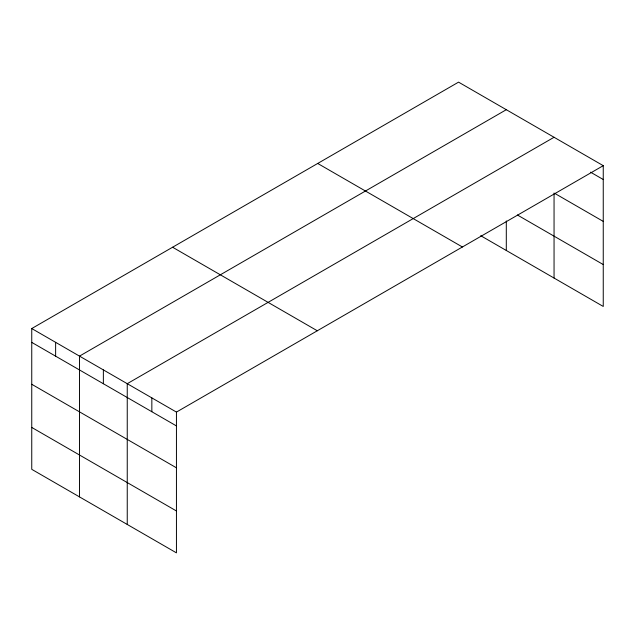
<?xml version="1.0" encoding="UTF-8"?>
<svg xmlns="http://www.w3.org/2000/svg" width="635" height="635" viewBox="0 0 635 635"><rect width="100%" height="100%" fill="white"/><g stroke="black" fill="none" stroke-linecap="round" stroke-linejoin="round"><path stroke-width="0.95" d="M31.75 328.549L176.443 412.091L176.443 552.863L31.75 469.328L31.75 328.549L458.557 82.137L603.25 165.671L603.25 306.451L480.727 235.712M506.301 109.704L79.502 356.116L79.502 496.895M554.053 137.271L127.246 383.683L127.246 524.462M176.443 412.091L603.25 165.671M590.526 172.164L603.25 179.514M554.903 193.484L603.25 221.401M517.39 214.987L603.25 264.557M317.706 163.457L462.407 246.991M172.593 247.237L317.294 330.772M31.75 342.384L176.443 425.926M31.75 384.278L176.443 467.812M31.75 427.434L176.443 510.977M554.053 193L554.053 278.043M506.301 220.964L506.301 250.476M151.844 397.891L151.844 411.726M103.37 369.903L103.37 383.738M55.626 342.336L55.626 356.171"/></g></svg>
